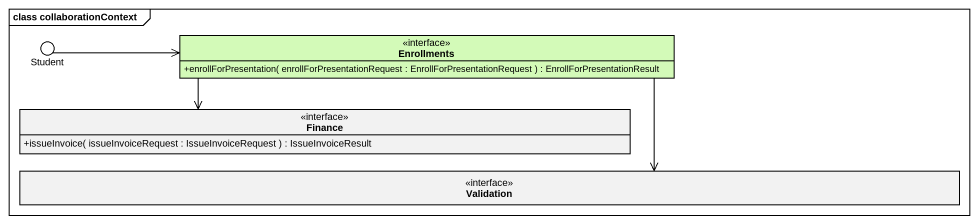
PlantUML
@startuml
mainframe class collaborationContext
allowmixing
hide circle
hide empty members
skinparam classAttributeIconSize 0
() Student #FFCCCC
interface Enrollments #D3FAB8 {
  +enrollForPresentation( enrollForPresentationRequest : EnrollForPresentationRequest ) : EnrollForPresentationResult
}
interface Finance {
  +issueInvoice( issueInvoiceRequest : IssueInvoiceRequest ) : IssueInvoiceResult
}
interface Validation
Student -right-> Enrollments
Enrollments --> Finance
Enrollments --> Validation
@enduml
